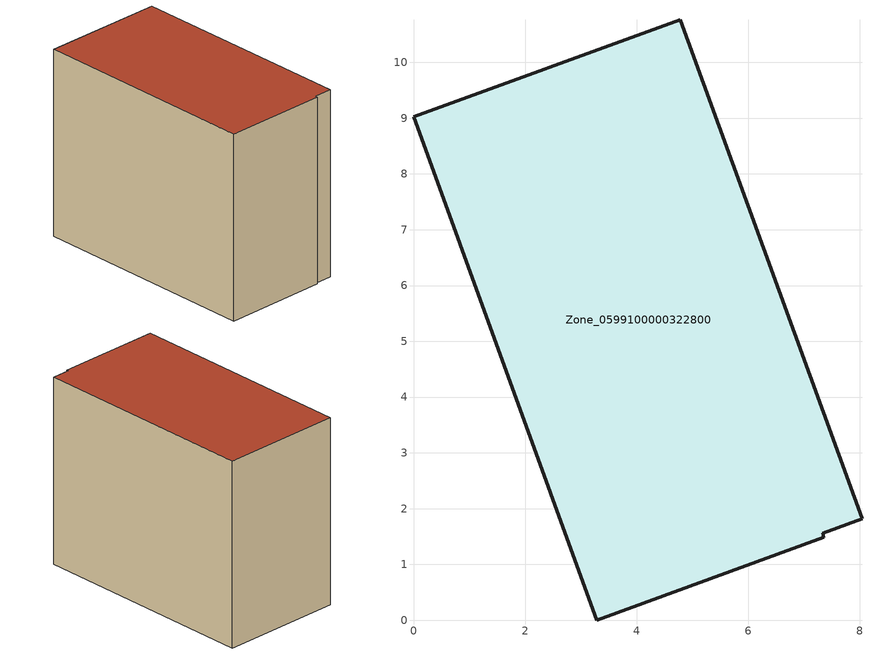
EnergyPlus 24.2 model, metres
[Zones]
Zone_0599100000322800
 floor ground (C_G): 8.04,1.81 7.34,1.56 7.36,1.48 3.29,0 0,9.03 4.78,10.76 z0
 wall outside (C_F): 8.04,1.81 4.78,10.76 0,9.03 3.29,0 7.36,1.48 7.34,1.56 8.04,1.81 z0:7.8
 roof outside (C_R): 7.34,1.56 8.04,1.81 4.78,10.76 0,9.03 3.29,0 7.36,1.48 z7.8
[BUILDING]
Pand.0599100000322800: North Axis=0; Terrain=City; Loads Convergence Tolerance Value=0.04; Temperature Convergence Tolerance Value=0.4; Solar Distribution=FullExterior; Maximum Number of Warmup Days=25; Minimum Number of Warmup Days=1
[Site:Location]
Rotterdam.The.Hague.AP_ZH_NLD Design_Conditions: Latitude=51.96; Longitude=4.45; Time Zone=1; Elevation=-4.5
[SITE:GROUNDTEMPERATURE:BUILDINGSURFACE]
18, 18, 18, 18, 18, 18, 18, 18, 18, 18, 18, 18
[MATERIAL] Thermal Absorptance=0.9; Solar Absorptance=0.7; Visible Absorptance=0.7
Name | Roughness | Thickness | Conductivity | Density | Specific Heat
G.TI.1975-1991 | MediumSmooth | 0.15 | 0.288461 | 540 | 1210
F.TI.1975-1991 | Rough | 0.3 | 0.230769 | 1920 | 840
R.TI.1975-1991 | MediumRough | 0.2 | 0.153846 | 1500 | 1000
[CONSTRUCTION]
C_G: G.TI.1975-1991
C_F: F.TI.1975-1991
C_R: R.TI.1975-1991
[ZONE]
Zone_0599100000322800: Type=1; Multiplier=1; Ceiling Height=Autocalculate; Volume=Autocalculate; Floor Area=autocalculate; Part of Total Floor Area=Yes
[ZONEINFILTRATION:DESIGNFLOWRATE]
Infil_Zone_0599100000322800: Zone or ZoneList or Space or SpaceList=Zone_0599100000322800; Schedule=AlwaysOn; Design Flow Rate Calculation Method=Flow/Area; Flow Rate per Floor Area=0.003; Constant Term Coefficient=1; Temperature Term Coefficient=0; Velocity Term Coefficient=0; Velocity Squared Term Coefficient=0
[HVACTEMPLATE:ZONE:IDEALLOADSAIRSYSTEM]
Zone_0599100000322800: Maximum Heating Supply Air Temperature=50; Minimum Cooling Supply Air Temperature=13; Maximum Heating Supply Air Humidity Ratio=0.0156; Minimum Cooling Supply Air Humidity Ratio=0.0077; Heating Limit=NoLimit; Cooling Limit=NoLimit; Dehumidification Control Type=ConstantSensibleHeatRatio; Cooling Sensible Heat Ratio=0.7; Dehumidification Setpoint=60; Humidification Control Type=None; Humidification Setpoint=30; Outdoor Air Method=None; Outdoor Air Flow Rate per Person=0.00944; Outdoor Air Flow Rate per Zone Floor Area=0; Outdoor Air Flow Rate per Zone=0; Demand Controlled Ventilation Type=None; Outdoor Air Economizer Type=NoEconomizer; Heat Recovery Type=None; Sensible Heat Recovery Effectiveness=0.7; Latent Heat Recovery Effectiveness=0.65
[ZONECONTROL:THERMOSTAT]
ThermostatControl_Zone_0599100000322800: Zone or ZoneList=Zone_0599100000322800; Control Type Schedule=DualSetpointControlType; Control 1=Thermostat_Zone_0599100000322800; Temperature Difference Between Cutout And Setpoint=0
[THERMOSTATSETPOINT:DUALSETPOINT]
Thermostat_Zone_0599100000322800: Heating Setpoint Temperature Schedule=HeatingSetpoint_Zone_0599100000322800; Cooling Setpoint Temperature Schedule=CoolingSetpoint_Zone_0599100000322800
[SCHEDULE:COMPACT]
HeatingSetpoint_Zone_0599100000322800: Through: 12/31, For: AllDays, Until: 24:00, 21
CoolingSetpoint_Zone_0599100000322800: Through: 12/31, For: AllDays, Until: 24:00, 24
DualSetpointControlType: Through: 12/31, For: AllDays, Until: 24:00, 4
AlwaysOn: Through: 12/31, For: AllDays, Until: 24:00, 1
